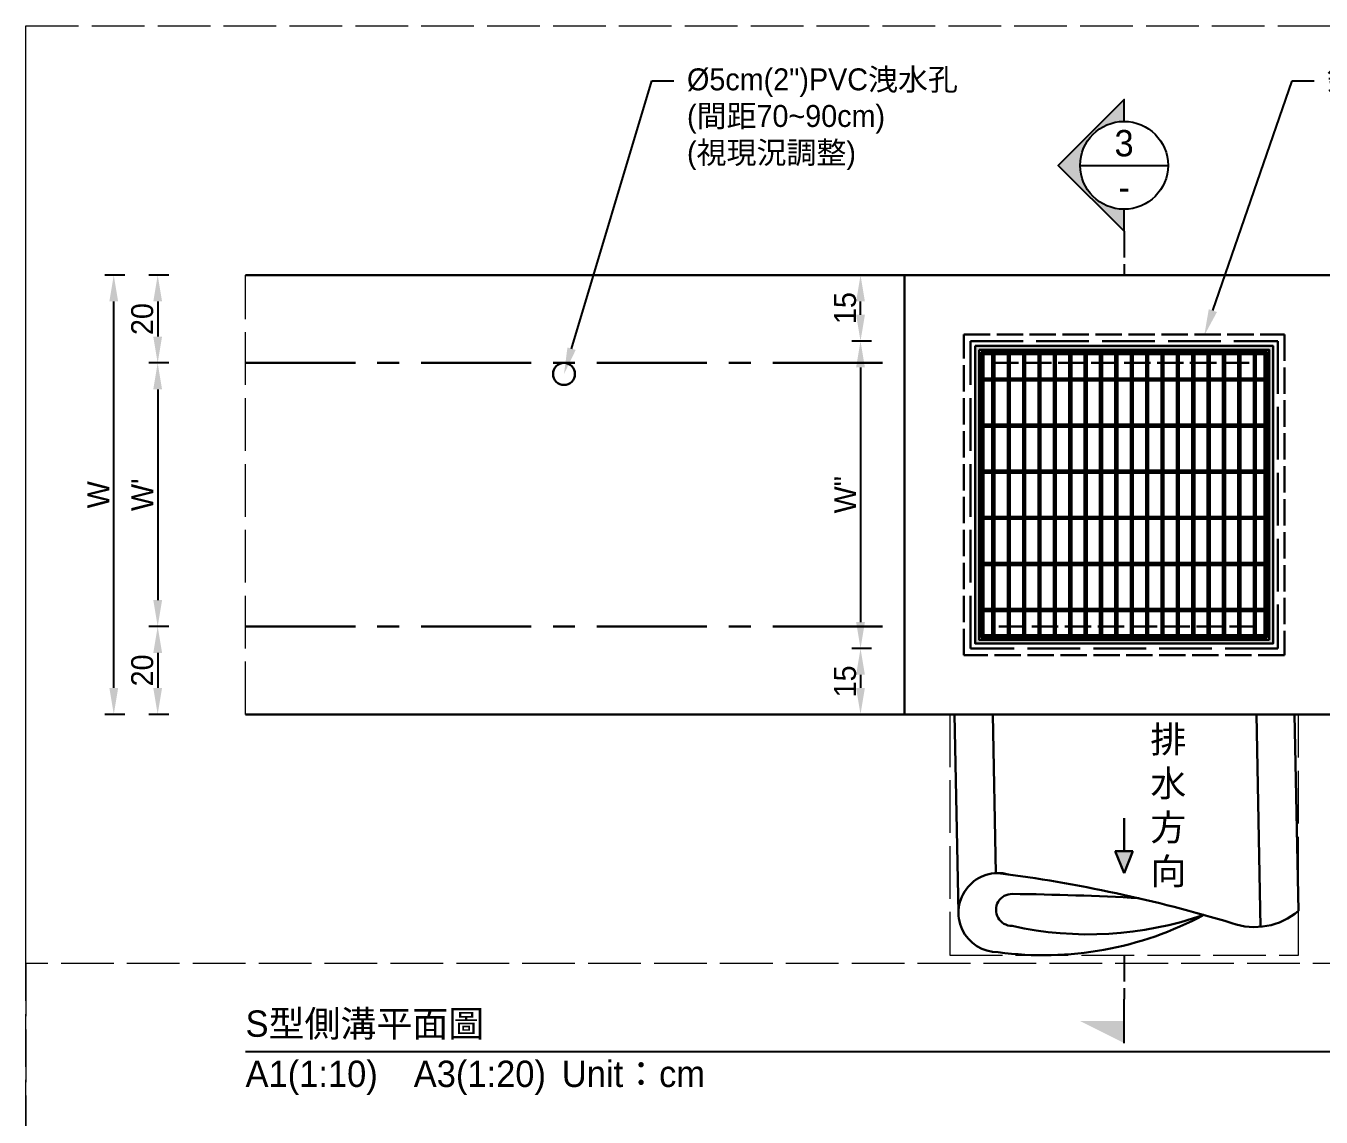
# Model space of a CAD drawing. Extents: x -6810 to 5075, y -2187 to 1200.
# Drawn here: x -5730 to -5435.2, y -905.5 to -657 of the extents above; entities that cross this region are included whole.
import ezdxf
from ezdxf import colors
from ezdxf.entities.mleader import LeaderData, LeaderLine
from ezdxf.math import Vec2, Vec3

# ---------------------------------------------------------------- set-up
doc = ezdxf.new("R2010")
doc.units = 0
doc.header["$MEASUREMENT"] = 0
doc.linetypes.add('ACAD_ISO02W100', pattern=[15, 12, -3])
doc.linetypes.add('CENTERX2', pattern=[4, 2.5, -0.5, 0.5, -0.5])
doc.layers.add('一、4.基本-隱藏', color=9, linetype='ACAD_ISO02W100', lineweight=20, plot=False)
doc.layers.add('三、1.文字-說明文字', color=2, linetype='Continuous')
doc.layers.add('三、3.文字-註解文字', color=2, linetype='Continuous')
for name, color, linetype, lineweight in [('二、2.繪圖-施作項目', 181, 'Continuous', 30), ('二、3.繪圖-排水流向', 170, 'Continuous', 30), ('二、6.繪圖-其他施作項目', 35, 'Continuous', 30)]:
    doc.layers.add(name, color=color, linetype=linetype, lineweight=lineweight)
doc.styles.add('次圖名(詳圖)', font='MS PGothic.ttf', dxfattribs={"height": 6})
doc.styles.add('註解文字(詳圖)', font='MS PGothic.ttf', dxfattribs={"height": 5})
doc.dimstyles.new('註解文字(詳圖)', dxfattribs={"dimtxt": 5, "dimasz": 6, "dimexe": 2, "dimexo": 5, "dimgap": 1, "dimtad": 2, "dimzin": 0, "dimdsep": 46, "dimtxsty": '註解文字(詳圖)', "dimcen": 0.1, "dimclrd": 144, "dimclre": 144, "dimclrt": 256, "dimadec": 0, "dimazin": 0, "dimtfac": 1, "dimtofl": 0, "dimtmove": 0, "dimatfit": 3, "dimfxlon": 1, "dimtolj": 1, "dimtzin": 0, "dimlwd": -1, "dimlwe": -1, "dimarcsym": 1})
pattern_1 = [(45, (-6915.3608, -550.0957), (-2.65165, 2.65165), []), (45, (-6914.477, -550.0957), (-2.65165, 2.65165), []), (45, (-6913.593, -550.0957), (-2.65165, 2.65165), []), (45, (-6912.709, -550.0957), (-2.65165, 2.65165), [])]

# ---------------------------------------------------------------- blocks, each defined once
blk = doc.blocks.new('*D224')
at = {"layer": 'Defpoints', "color": 0, "transparency": 16777216}
for p in [(-5680, -713.75), (-5700, -733.75), (-5680, -733.75)]:
    blk.add_point(p, dxfattribs=at)
at = {"layer": '三、3.文字-註解文字', "color": 144, "transparency": 16777216}
for p, q in [((-5697.5, -713.75), (-5702, -713.75)), ((-5700, -719.75), (-5700, -727.75)), ((-5697.5, -733.75), (-5702, -733.75))]:
    blk.add_line(p, q, dxfattribs=at)
for points in [[(-5701, -719.75), (-5699, -719.75), (-5700, -713.75)], [(-5701, -727.75), (-5699, -727.75), (-5700, -733.75)]]:
    blk.add_solid(points, dxfattribs=at)
at = {"layer": '三、3.文字-註解文字', "transparency": 16777216, "insert": (-5703.5, -723.75), "char_height": 5, "attachment_point": 5, "rotation": 90, "style": '註解文字(詳圖)'}
blk.add_mtext('\\A1;20', dxfattribs=at)
blk = doc.blocks.new('*D225')
at = {"layer": 'Defpoints', "color": 0, "transparency": 16777216}
for p in [(-5680, -733.75), (-5700, -793.75), (-5680, -793.75)]:
    blk.add_point(p, dxfattribs=at)
at = {"layer": '三、3.文字-註解文字', "color": 144, "transparency": 16777216}
for p, q in [((-5697.5, -733.75), (-5702, -733.75)), ((-5700, -739.75), (-5700, -787.75)), ((-5697.5, -793.75), (-5702, -793.75))]:
    blk.add_line(p, q, dxfattribs=at)
for points in [[(-5701, -739.75), (-5699, -739.75), (-5700, -733.75)], [(-5701, -787.75), (-5699, -787.75), (-5700, -793.75)]]:
    blk.add_solid(points, dxfattribs=at)
at = {"layer": '三、3.文字-註解文字', "transparency": 16777216, "insert": (-5703.5, -763.75), "char_height": 5, "attachment_point": 5, "rotation": 90, "style": '註解文字(詳圖)'}
blk.add_mtext("\\A1;W'", dxfattribs=at)
blk = doc.blocks.new('*D226')
at = {"layer": 'Defpoints', "color": 0, "transparency": 16777216}
for p in [(-5680, -793.75), (-5700, -813.75), (-5680, -813.75)]:
    blk.add_point(p, dxfattribs=at)
at = {"layer": '三、3.文字-註解文字', "color": 144, "transparency": 16777216}
for p, q in [((-5697.5, -793.75), (-5702, -793.75)), ((-5700, -799.75), (-5700, -807.75)), ((-5697.5, -813.75), (-5702, -813.75))]:
    blk.add_line(p, q, dxfattribs=at)
for points in [[(-5701, -799.75), (-5699, -799.75), (-5700, -793.75)], [(-5701, -807.75), (-5699, -807.75), (-5700, -813.75)]]:
    blk.add_solid(points, dxfattribs=at)
at = {"layer": '三、3.文字-註解文字', "transparency": 16777216, "insert": (-5703.5, -803.75), "char_height": 5, "attachment_point": 5, "rotation": 90, "style": '註解文字(詳圖)'}
blk.add_mtext('\\A1;20', dxfattribs=at)
blk = doc.blocks.new('排水流向')
at = {"layer": '二、3.繪圖-排水流向'}
h = blk.add_hatch(color=256, dxfattribs=at)
h.dxf.hatch_style = 1
h.paths.add_polyline_path([(0, 1), (0, -1), (2.5, 0)])
for points in [[(-3.75, 0), (0, 0)], [(0, 1), (0, -1)], [(2.5, 0), (0, 1)], [(2.5, 0), (0, -1)]]:
    blk.add_lwpolyline(points, dxfattribs=at)
blk = doc.blocks.new('*D339')
at = {"layer": 'Defpoints', "color": 0, "ltscale": 0.25, "transparency": 16777216}
for p in [(-5540, -713.75), (-5515, -713.75), (-5515, -728.75)]:
    blk.add_point(p, dxfattribs=at)
at = {"layer": '三、3.文字-註解文字', "color": 144, "ltscale": 0.25, "transparency": 16777216}
for p, q in [((-5537.5, -713.75), (-5542, -713.75)), ((-5540, -722.75), (-5540, -719.75)), ((-5537.5, -728.75), (-5542, -728.75))]:
    blk.add_line(p, q, dxfattribs=at)
for points in [[(-5541, -719.75), (-5539, -719.75), (-5540, -713.75)], [(-5541, -722.75), (-5539, -722.75), (-5540, -728.75)]]:
    blk.add_solid(points, dxfattribs=at)
at = {"layer": '三、3.文字-註解文字', "ltscale": 0.25, "transparency": 16777216, "insert": (-5543.5, -721.25), "char_height": 5, "attachment_point": 5, "rotation": 90, "style": '註解文字(詳圖)'}
blk.add_mtext('\\A1;15', dxfattribs=at)
blk = doc.blocks.new('*D340')
at = {"layer": 'Defpoints', "color": 0, "ltscale": 0.25, "transparency": 16777216}
for p in [(-5515, -728.75), (-5540, -798.75), (-5515, -798.75)]:
    blk.add_point(p, dxfattribs=at)
at = {"layer": '三、3.文字-註解文字', "color": 144, "ltscale": 0.25, "transparency": 16777216}
for p, q in [((-5537.5, -728.75), (-5542, -728.75)), ((-5540, -734.75), (-5540, -792.75)), ((-5537.5, -798.75), (-5542, -798.75))]:
    blk.add_line(p, q, dxfattribs=at)
for points in [[(-5541, -734.75), (-5539, -734.75), (-5540, -728.75)], [(-5541, -792.75), (-5539, -792.75), (-5540, -798.75)]]:
    blk.add_solid(points, dxfattribs=at)
at = {"layer": '三、3.文字-註解文字', "ltscale": 0.25, "transparency": 16777216, "insert": (-5543.5, -763.75), "char_height": 5, "attachment_point": 5, "rotation": 90, "style": '註解文字(詳圖)'}
blk.add_mtext('\\A1;W"', dxfattribs=at)
blk = doc.blocks.new('*D341')
at = {"layer": 'Defpoints', "color": 0, "ltscale": 0.25, "transparency": 16777216}
for p in [(-5515, -798.75), (-5540, -813.75), (-5515, -813.75)]:
    blk.add_point(p, dxfattribs=at)
at = {"layer": '三、3.文字-註解文字', "color": 144, "ltscale": 0.25, "transparency": 16777216}
for p, q in [((-5537.5, -798.75), (-5542, -798.75)), ((-5540, -804.75), (-5540, -807.75)), ((-5537.5, -813.75), (-5542, -813.75))]:
    blk.add_line(p, q, dxfattribs=at)
for points in [[(-5541, -804.75), (-5539, -804.75), (-5540, -798.75)], [(-5541, -807.75), (-5539, -807.75), (-5540, -813.75)]]:
    blk.add_solid(points, dxfattribs=at)
at = {"layer": '三、3.文字-註解文字', "ltscale": 0.25, "transparency": 16777216, "insert": (-5543.5, -806.25), "char_height": 5, "attachment_point": 5, "rotation": 90, "style": '註解文字(詳圖)'}
blk.add_mtext('\\A1;15', dxfattribs=at)
blk = doc.blocks.new('*D342')
at = {"layer": 'Defpoints', "color": 0, "ltscale": 0.25, "transparency": 16777216}
for p in [(-5710, -713.75), (-5680, -713.75), (-5680, -813.75)]:
    blk.add_point(p, dxfattribs=at)
at = {"layer": '三、3.文字-註解文字', "color": 144, "ltscale": 0.25, "transparency": 16777216}
for p, q in [((-5707.5, -713.75), (-5712, -713.75)), ((-5710, -807.75), (-5710, -719.75)), ((-5707.5, -813.75), (-5712, -813.75))]:
    blk.add_line(p, q, dxfattribs=at)
for points in [[(-5711, -719.75), (-5709, -719.75), (-5710, -713.75)], [(-5711, -807.75), (-5709, -807.75), (-5710, -813.75)]]:
    blk.add_solid(points, dxfattribs=at)
at = {"layer": '三、3.文字-註解文字', "ltscale": 0.25, "transparency": 16777216, "insert": (-5713.5, -763.75), "char_height": 5, "attachment_point": 5, "rotation": 90, "style": '註解文字(詳圖)'}
blk.add_mtext('\\A1;W', dxfattribs=at)

msp = doc.modelspace()

# ---------------------------------------------------------------- hatches: boundary and pattern name
at = {"layer": '三、3.文字-註解文字'}
h = msp.add_hatch(color=256, dxfattribs=at)
h.dxf.hatch_style = 1
h.paths.add_polyline_path([(-5480, -673.75), (-5495, -688.75), (-5480, -703.75), (-5480, -698.75, -0.4142136), (-5490, -688.75, -0.4142136), (-5480, -678.75)])
h = msp.add_hatch(color=256, dxfattribs=at)
h.dxf.hatch_style = 1
h.paths.add_polyline_path([(-5490, -883.602), (-5480, -888.602), (-5480, -883.602)])
at = {"layer": '二、6.繪圖-其他施作項目'}
h = msp.add_hatch(color=256, dxfattribs=at)
h.dxf.hatch_style = 1
h.paths.add_polyline_path([(-5513.9, -797.65), (-5446.1, -797.65), (-5446.1, -729.85), (-5513.9, -729.85)])
h.paths.add_polyline_path([(-5513, -796.75), (-5447, -796.75), (-5447, -730.75), (-5513, -730.75)], flags=16)
h = msp.add_hatch(dxfattribs=at)
h.set_pattern_fill('ANSI34', color=256, scale=5)
h.set_pattern_definition(pattern_1)
h.paths.add_polyline_path([(-5448, -737.25), (-5512, -737.25), (-5512, -737.75), (-5448, -737.75)])
h = msp.add_hatch(dxfattribs=at)
h.set_pattern_fill('ANSI34', color=256, scale=5)
h.set_pattern_definition(pattern_1)
h.paths.add_polyline_path([(-5448, -747.75), (-5512, -747.75), (-5512, -748.25), (-5448, -748.25)])
h = msp.add_hatch(dxfattribs=at)
h.set_pattern_fill('ANSI34', color=256, scale=5)
h.set_pattern_definition(pattern_1)
h.paths.add_polyline_path([(-5448, -758.25), (-5512, -758.25), (-5512, -758.75), (-5448, -758.75)])
h = msp.add_hatch(dxfattribs=at)
h.set_pattern_fill('ANSI34', color=256, scale=5)
h.set_pattern_definition(pattern_1)
h.paths.add_polyline_path([(-5448, -768.75), (-5512, -768.75), (-5512, -769.25), (-5448, -769.25)])
h = msp.add_hatch(dxfattribs=at)
h.set_pattern_fill('ANSI34', color=256, scale=5)
h.set_pattern_definition(pattern_1)
h.paths.add_polyline_path([(-5448, -779.25), (-5512, -779.25), (-5512, -779.75), (-5448, -779.75)])
h = msp.add_hatch(dxfattribs=at)
h.set_pattern_fill('ANSI34', color=256, scale=5)
h.set_pattern_definition(pattern_1)
h.paths.add_polyline_path([(-5448, -789.75), (-5512, -789.75), (-5512, -790.25), (-5448, -790.25)])

# ---------------------------------------------------------------- linework, layer by layer
at = {"layer": '一、4.基本-隱藏'}
for points in [[(-5730, -657), (-4950, -657), (-4950, -1164), (-5730, -1164)], [(-5730, -657), (-5230, -657), (-5230, -870.5), (-5730, -870.5)], [(-5680, -713.75), (-5530, -713.75), (-5530, -813.75), (-5680, -813.75)], [(-5519.698, -813.75), (-5519.698, -868.602), (-5440.302, -868.602), (-5440.302, -813.75)], [(-5230, -870.5), (-5730, -870.5), (-5730, -910.5), (-5230, -910.5)]]:
    msp.add_lwpolyline(points, close=True, dxfattribs=at)
at = {"layer": '三、3.文字-註解文字'}
for points in [[(-5480, -678.75), (-5480, -673.75), (-5495, -688.75), (-5480, -703.75), (-5480, -698.75)], [(-5490, -688.75), (-5470, -688.75)], [(-5480, -888.602), (-5480, -878.602)], [(-5680, -890.5), (-5280, -890.5)]]:
    msp.add_lwpolyline(points, dxfattribs=at)
at = {"layer": '三、3.文字-註解文字', "linetype": 'ACAD_ISO02W100', "ltscale": 0.5}
for points in [[(-5480, -703.75), (-5480, -713.75)], [(-5480, -868.602), (-5480, -878.602)]]:
    msp.add_lwpolyline(points, dxfattribs=at)
at = {"layer": '三、3.文字-註解文字'}
msp.add_circle((-5480, -688.75), 10, dxfattribs=at)
at = {"layer": '二、2.繪圖-施作項目'}
msp.add_lwpolyline([(-5530, -713.75), (-5430, -713.75), (-5430, -813.75), (-5530, -813.75)], close=True, dxfattribs=at)
at = {"layer": '二、2.繪圖-施作項目', "linetype": 'ACAD_ISO02W100'}
msp.add_lwpolyline([(-5515, -728.75), (-5445, -728.75), (-5445, -798.75), (-5515, -798.75)], close=True, dxfattribs=at)
at = {"layer": '二、6.繪圖-其他施作項目'}
for points in [[(-5680, -713.75), (-5530, -713.75)], [(-5512.5, -731.25), (-5447.5, -731.25)], [(-5512.5, -731.25), (-5512.5, -796.25)], [(-5512, -731.25), (-5512, -796.25)], [(-5512, -731.75), (-5448, -731.75)], [(-5510, -731.75), (-5510, -737.25)], [(-5509.5, -731.75), (-5509.5, -737.25)], [(-5506.5, -731.75), (-5506.5, -737.25)], [(-5506, -731.75), (-5506, -737.25)], [(-5503, -731.75), (-5503, -737.25)], [(-5502.5, -731.75), (-5502.5, -737.25)], [(-5499.5, -731.75), (-5499.5, -737.25)], [(-5499, -731.75), (-5499, -737.25)], [(-5496, -731.75), (-5496, -737.25)], [(-5495.5, -731.75), (-5495.5, -737.25)], [(-5492.5, -731.75), (-5492.5, -737.25)], [(-5492, -731.75), (-5492, -737.25)], [(-5489, -731.75), (-5489, -737.25)], [(-5488.5, -731.75), (-5488.5, -737.25)], [(-5485.5, -731.75), (-5485.5, -737.25)], [(-5485, -731.75), (-5485, -737.25)], [(-5482, -731.75), (-5482, -737.25)], [(-5481.5, -731.75), (-5481.5, -737.25)], [(-5478.5, -731.75), (-5478.5, -737.25)], [(-5478, -731.75), (-5478, -737.25)], [(-5475, -731.75), (-5475, -737.25)], [(-5474.5, -731.75), (-5474.5, -737.25)], [(-5471.5, -731.75), (-5471.5, -737.25)], [(-5471, -731.75), (-5471, -737.25)], [(-5468, -731.75), (-5468, -737.25)], [(-5467.5, -731.75), (-5467.5, -737.25)], [(-5464.5, -731.75), (-5464.5, -737.25)], [(-5464, -731.75), (-5464, -737.25)], [(-5461, -731.75), (-5461, -737.25)], [(-5460.5, -731.75), (-5460.5, -737.25)], [(-5457.5, -731.75), (-5457.5, -737.25)], [(-5457, -731.75), (-5457, -737.25)], [(-5454, -731.75), (-5454, -737.25)], [(-5453.5, -731.75), (-5453.5, -737.25)], [(-5450.5, -731.75), (-5450.5, -737.25)], [(-5450, -731.75), (-5450, -737.25)], [(-5448, -731.25), (-5448, -796.25)], [(-5447.5, -731.25), (-5447.5, -796.25)], [(-5512, -737.25), (-5448, -737.25)], [(-5512, -737.75), (-5448, -737.75)], [(-5510, -737.75), (-5510, -747.75)], [(-5509.5, -737.75), (-5509.5, -747.75)], [(-5506.5, -737.75), (-5506.5, -747.75)], [(-5506, -737.75), (-5506, -747.75)], [(-5503, -737.75), (-5503, -747.75)], [(-5502.5, -737.75), (-5502.5, -747.75)], [(-5499.5, -737.75), (-5499.5, -747.75)], [(-5499, -737.75), (-5499, -747.75)], [(-5496, -737.75), (-5496, -747.75)], [(-5495.5, -737.75), (-5495.5, -747.75)], [(-5492.5, -737.75), (-5492.5, -747.75)], [(-5492, -737.75), (-5492, -747.75)], [(-5489, -737.75), (-5489, -747.75)], [(-5488.5, -737.75), (-5488.5, -747.75)], [(-5485.5, -737.75), (-5485.5, -747.75)], [(-5485, -737.75), (-5485, -747.75)], [(-5482, -737.75), (-5482, -747.75)], [(-5481.5, -737.75), (-5481.5, -747.75)], [(-5478.5, -737.75), (-5478.5, -747.75)], [(-5478, -737.75), (-5478, -747.75)], [(-5475, -737.75), (-5475, -747.75)], [(-5474.5, -737.75), (-5474.5, -747.75)], [(-5471.5, -737.75), (-5471.5, -747.75)], [(-5471, -737.75), (-5471, -747.75)], [(-5468, -737.75), (-5468, -747.75)], [(-5467.5, -737.75), (-5467.5, -747.75)], [(-5464.5, -737.75), (-5464.5, -747.75)], [(-5464, -737.75), (-5464, -747.75)], [(-5461, -737.75), (-5461, -747.75)], [(-5460.5, -737.75), (-5460.5, -747.75)], [(-5457.5, -737.75), (-5457.5, -747.75)], [(-5457, -737.75), (-5457, -747.75)], [(-5454, -737.75), (-5454, -747.75)], [(-5453.5, -737.75), (-5453.5, -747.75)], [(-5450.5, -737.75), (-5450.5, -747.75)], [(-5450, -737.75), (-5450, -747.75)], [(-5512, -747.75), (-5448, -747.75)], [(-5512, -748.25), (-5448, -748.25)], [(-5510, -748.25), (-5510, -758.25)], [(-5509.5, -748.25), (-5509.5, -758.25)], [(-5506.5, -748.25), (-5506.5, -758.25)], [(-5506, -748.25), (-5506, -758.25)], [(-5503, -748.25), (-5503, -758.25)], [(-5502.5, -748.25), (-5502.5, -758.25)], [(-5499.5, -748.25), (-5499.5, -758.25)], [(-5499, -748.25), (-5499, -758.25)], [(-5496, -748.25), (-5496, -758.25)], [(-5495.5, -748.25), (-5495.5, -758.25)], [(-5492.5, -748.25), (-5492.5, -758.25)], [(-5492, -748.25), (-5492, -758.25)], [(-5489, -748.25), (-5489, -758.25)], [(-5488.5, -748.25), (-5488.5, -758.25)], [(-5485.5, -748.25), (-5485.5, -758.25)], [(-5485, -748.25), (-5485, -758.25)], [(-5482, -748.25), (-5482, -758.25)], [(-5481.5, -748.25), (-5481.5, -758.25)], [(-5478.5, -748.25), (-5478.5, -758.25)], [(-5478, -748.25), (-5478, -758.25)], [(-5475, -748.25), (-5475, -758.25)], [(-5474.5, -748.25), (-5474.5, -758.25)], [(-5471.5, -748.25), (-5471.5, -758.25)], [(-5471, -748.25), (-5471, -758.25)], [(-5468, -748.25), (-5468, -758.25)], [(-5467.5, -748.25), (-5467.5, -758.25)], [(-5464.5, -748.25), (-5464.5, -758.25)], [(-5464, -748.25), (-5464, -758.25)], [(-5461, -748.25), (-5461, -758.25)], [(-5460.5, -748.25), (-5460.5, -758.25)], [(-5457.5, -748.25), (-5457.5, -758.25)], [(-5457, -748.25), (-5457, -758.25)], [(-5454, -748.25), (-5454, -758.25)], [(-5453.5, -748.25), (-5453.5, -758.25)], [(-5450.5, -748.25), (-5450.5, -758.25)], [(-5450, -748.25), (-5450, -758.25)], [(-5512, -758.25), (-5448, -758.25)], [(-5512, -758.75), (-5448, -758.75)], [(-5510, -758.75), (-5510, -768.75)], [(-5509.5, -758.75), (-5509.5, -768.75)], [(-5506.5, -758.75), (-5506.5, -768.75)], [(-5506, -758.75), (-5506, -768.75)], [(-5503, -758.75), (-5503, -768.75)], [(-5502.5, -758.75), (-5502.5, -768.75)], [(-5499.5, -758.75), (-5499.5, -768.75)], [(-5499, -758.75), (-5499, -768.75)], [(-5496, -758.75), (-5496, -768.75)], [(-5495.5, -758.75), (-5495.5, -768.75)], [(-5492.5, -758.75), (-5492.5, -768.75)], [(-5492, -758.75), (-5492, -768.75)], [(-5489, -758.75), (-5489, -768.75)], [(-5488.5, -758.75), (-5488.5, -768.75)], [(-5485.5, -758.75), (-5485.5, -768.75)], [(-5485, -758.75), (-5485, -768.75)], [(-5482, -758.75), (-5482, -768.75)], [(-5481.5, -758.75), (-5481.5, -768.75)], [(-5478.5, -758.75), (-5478.5, -768.75)], [(-5478, -758.75), (-5478, -768.75)], [(-5475, -758.75), (-5475, -768.75)], [(-5474.5, -758.75), (-5474.5, -768.75)], [(-5471.5, -758.75), (-5471.5, -768.75)], [(-5471, -758.75), (-5471, -768.75)], [(-5468, -758.75), (-5468, -768.75)], [(-5467.5, -758.75), (-5467.5, -768.75)], [(-5464.5, -758.75), (-5464.5, -768.75)], [(-5464, -758.75), (-5464, -768.75)], [(-5461, -758.75), (-5461, -768.75)], [(-5460.5, -758.75), (-5460.5, -768.75)], [(-5457.5, -758.75), (-5457.5, -768.75)], [(-5457, -758.75), (-5457, -768.75)], [(-5454, -758.75), (-5454, -768.75)], [(-5453.5, -758.75), (-5453.5, -768.75)], [(-5450.5, -758.75), (-5450.5, -768.75)], [(-5450, -758.75), (-5450, -768.75)], [(-5512, -768.75), (-5448, -768.75)], [(-5512, -769.25), (-5448, -769.25)], [(-5510, -769.25), (-5510, -779.25)], [(-5509.5, -769.25), (-5509.5, -779.25)], [(-5506.5, -769.25), (-5506.5, -779.25)], [(-5506, -769.25), (-5506, -779.25)], [(-5503, -769.25), (-5503, -779.25)], [(-5502.5, -769.25), (-5502.5, -779.25)], [(-5499.5, -769.25), (-5499.5, -779.25)], [(-5499, -769.25), (-5499, -779.25)], [(-5496, -769.25), (-5496, -779.25)], [(-5495.5, -769.25), (-5495.5, -779.25)], [(-5492.5, -769.25), (-5492.5, -779.25)], [(-5492, -769.25), (-5492, -779.25)], [(-5489, -769.25), (-5489, -779.25)], [(-5488.5, -769.25), (-5488.5, -779.25)], [(-5485.5, -769.25), (-5485.5, -779.25)], [(-5485, -769.25), (-5485, -779.25)], [(-5482, -769.25), (-5482, -779.25)], [(-5481.5, -769.25), (-5481.5, -779.25)], [(-5478.5, -769.25), (-5478.5, -779.25)], [(-5478, -769.25), (-5478, -779.25)], [(-5475, -769.25), (-5475, -779.25)], [(-5474.5, -769.25), (-5474.5, -779.25)], [(-5471.5, -769.25), (-5471.5, -779.25)], [(-5471, -769.25), (-5471, -779.25)], [(-5468, -769.25), (-5468, -779.25)], [(-5467.5, -769.25), (-5467.5, -779.25)], [(-5464.5, -769.25), (-5464.5, -779.25)], [(-5464, -769.25), (-5464, -779.25)], [(-5461, -769.25), (-5461, -779.25)], [(-5460.5, -769.25), (-5460.5, -779.25)], [(-5457.5, -769.25), (-5457.5, -779.25)], [(-5457, -769.25), (-5457, -779.25)], [(-5454, -769.25), (-5454, -779.25)], [(-5453.5, -769.25), (-5453.5, -779.25)], [(-5450.5, -769.25), (-5450.5, -779.25)], [(-5450, -769.25), (-5450, -779.25)], [(-5512, -779.25), (-5448, -779.25)], [(-5512, -779.75), (-5448, -779.75)], [(-5510, -779.75), (-5510, -789.75)], [(-5509.5, -779.75), (-5509.5, -789.75)], [(-5506.5, -779.75), (-5506.5, -789.75)], [(-5506, -779.75), (-5506, -789.75)], [(-5503, -779.75), (-5503, -789.75)], [(-5502.5, -779.75), (-5502.5, -789.75)], [(-5499.5, -779.75), (-5499.5, -789.75)], [(-5499, -779.75), (-5499, -789.75)], [(-5496, -779.75), (-5496, -789.75)], [(-5495.5, -779.75), (-5495.5, -789.75)], [(-5492.5, -779.75), (-5492.5, -789.75)], [(-5492, -779.75), (-5492, -789.75)], [(-5489, -779.75), (-5489, -789.75)], [(-5488.5, -779.75), (-5488.5, -789.75)], [(-5485.5, -779.75), (-5485.5, -789.75)], [(-5485, -779.75), (-5485, -789.75)], [(-5482, -779.75), (-5482, -789.75)], [(-5481.5, -779.75), (-5481.5, -789.75)], [(-5478.5, -779.75), (-5478.5, -789.75)], [(-5478, -779.75), (-5478, -789.75)], [(-5475, -779.75), (-5475, -789.75)], [(-5474.5, -779.75), (-5474.5, -789.75)], [(-5471.5, -779.75), (-5471.5, -789.75)], [(-5471, -779.75), (-5471, -789.75)], [(-5468, -779.75), (-5468, -789.75)], [(-5467.5, -779.75), (-5467.5, -789.75)], [(-5464.5, -779.75), (-5464.5, -789.75)], [(-5464, -779.75), (-5464, -789.75)], [(-5461, -779.75), (-5461, -789.75)], [(-5460.5, -779.75), (-5460.5, -789.75)], [(-5457.5, -779.75), (-5457.5, -789.75)], [(-5457, -779.75), (-5457, -789.75)], [(-5454, -779.75), (-5454, -789.75)], [(-5453.5, -779.75), (-5453.5, -789.75)], [(-5450.5, -779.75), (-5450.5, -789.75)], [(-5450, -779.75), (-5450, -789.75)], [(-5512, -789.75), (-5448, -789.75)], [(-5512, -790.25), (-5448, -790.25)], [(-5510, -790.25), (-5510, -795.75)], [(-5509.5, -790.25), (-5509.5, -795.75)], [(-5506.5, -790.25), (-5506.5, -795.75)], [(-5506, -790.25), (-5506, -795.75)], [(-5503, -790.25), (-5503, -795.75)], [(-5502.5, -790.25), (-5502.5, -795.75)], [(-5499.5, -790.25), (-5499.5, -795.75)], [(-5499, -790.25), (-5499, -795.75)], [(-5496, -790.25), (-5496, -795.75)], [(-5495.5, -790.25), (-5495.5, -795.75)], [(-5492.5, -790.25), (-5492.5, -795.75)], [(-5492, -790.25), (-5492, -795.75)], [(-5489, -790.25), (-5489, -795.75)], [(-5488.5, -790.25), (-5488.5, -795.75)], [(-5485.5, -790.25), (-5485.5, -795.75)], [(-5485, -790.25), (-5485, -795.75)], [(-5482, -790.25), (-5482, -795.75)], [(-5481.5, -790.25), (-5481.5, -795.75)], [(-5478.5, -790.25), (-5478.5, -795.75)], [(-5478, -790.25), (-5478, -795.75)], [(-5475, -790.25), (-5475, -795.75)], [(-5474.5, -790.25), (-5474.5, -795.75)], [(-5471.5, -790.25), (-5471.5, -795.75)], [(-5471, -790.25), (-5471, -795.75)], [(-5468, -790.25), (-5468, -795.75)], [(-5467.5, -790.25), (-5467.5, -795.75)], [(-5464.5, -790.25), (-5464.5, -795.75)], [(-5464, -790.25), (-5464, -795.75)], [(-5461, -790.25), (-5461, -795.75)], [(-5460.5, -790.25), (-5460.5, -795.75)], [(-5457.5, -790.25), (-5457.5, -795.75)], [(-5457, -790.25), (-5457, -795.75)], [(-5454, -790.25), (-5454, -795.75)], [(-5453.5, -790.25), (-5453.5, -795.75)], [(-5450.5, -790.25), (-5450.5, -795.75)], [(-5450, -790.25), (-5450, -795.75)], [(-5512, -795.75), (-5448, -795.75)], [(-5512.5, -796.25), (-5447.5, -796.25)], [(-5680, -813.75), (-5530, -813.75)], [(-5517.698, -858.898), (-5518.601, -813.75)], [(-5509.176, -849.896), (-5509.899, -813.75)], [(-5448.919, -862.126), (-5449.887, -813.75)], [(-5440.302, -858.516), (-5441.192, -813.75)]]:
    msp.add_lwpolyline(points, dxfattribs=at)
at = {"layer": '二、6.繪圖-其他施作項目', "linetype": 'ACAD_ISO02W100', "ltscale": 0.5}
for points in [[(-5516.5, -727.25), (-5443.5, -727.25), (-5443.5, -800.25), (-5516.5, -800.25)], [(-5510, -733.75), (-5450, -733.75), (-5450, -793.75), (-5510, -793.75)]]:
    msp.add_lwpolyline(points, close=True, dxfattribs=at)
at = {"layer": '二、6.繪圖-其他施作項目'}
for points in [[(-5513.9, -729.85), (-5446.1, -729.85), (-5446.1, -797.65), (-5513.9, -797.65)], [(-5513, -730.75), (-5447, -730.75), (-5447, -796.75), (-5513, -796.75)], [(-5512.5, -731.25), (-5447.5, -731.25), (-5447.5, -796.25), (-5512.5, -796.25)]]:
    msp.add_lwpolyline(points, close=True, dxfattribs=at)
at = {"layer": '二、6.繪圖-其他施作項目', "linetype": 'CENTERX2', "ltscale": 10}
for points in [[(-5680, -733.75), (-5530, -733.75)], [(-5680, -793.75), (-5530, -793.75)]]:
    msp.add_lwpolyline(points, dxfattribs=at)
at = {"layer": '二、6.繪圖-其他施作項目'}
for points in [[(-5461.863, -859.42, -0.1578495), (-5508.682, -867.913, -1.1409026), (-5506.339, -850.192)], [(-5508.682, -849.882, -0.0416835), (-5455.467, -861.289, 0.2681724), (-5440.302, -858.516, 0.2681724)], [(-5461.802, -859.387, -0.1399452), (-5505.514, -861.918, -1.0112817), (-5505.433, -854.646, -0.0106152), (-5476.584, -855.584)]]:
    msp.add_lwpolyline(points, format="xyb", dxfattribs=at)
msp.add_circle((-5607.5, -736.25), 2.5, dxfattribs=at)

# ---------------------------------------------------------------- block references
at = {"xscale": 2, "yscale": 2, "zscale": 2, "rotation": 270}
msp.add_blockref('排水流向', (-5480, -844.926), dxfattribs=at)

# ---------------------------------------------------------------- texts
at = {"layer": '三、1.文字-說明文字', "insert": (-5469.928, -834.802), "char_height": 6, "attachment_point": 5, "style": '註解文字(詳圖)'}
msp.add_mtext_dynamic_manual_height_columns('{\\fMS PGothic|b0|i0|c128|p34;排水方向}', width=6, gutter_width=30, heights=[0], dxfattribs=at)
at = {"layer": '三、3.文字-註解文字', "char_height": 6}
for s, width, gutter_width, insert, attachment_point, style in [('3', 6.60394, 25, (-5480, -683.75), 5, '註解文字(詳圖)'), ('-', 6.60394, 25, (-5480, -693.75), 5, '註解文字(詳圖)'), ('S{\\fMS PGothic|b0|i0|c128|p34;型側溝平面圖}', 131.94411, 15, (-5680, -884.5), 4, '次圖名(詳圖)'), ('A1(1:10)\u3000A3(1:20){\\fMS PGothic|b0|i0|c128|p34;^IUnit：cm}', 136.03259, 15, (-5680, -896.5), 4, '次圖名(詳圖)')]:
    msp.add_mtext_dynamic_manual_height_columns(s, width=width, gutter_width=gutter_width, heights=[0], dxfattribs=dict(at, insert=insert, attachment_point=attachment_point, style=style))

# ---------------------------------------------------------------- dimensions: what is measured, and where the dimension line sits
at = {"layer": '三、3.文字-註解文字', "ltscale": 0.25}
for base, p1, p2, text, picture, middle in [((-5710, -713.75), (-5680, -813.75), (-5680, -713.75), 'W', '*D342', (-5713.5, -763.75)), ((-5540, -713.75), (-5515, -728.75), (-5515, -713.75), '15', '*D339', (-5543.5, -721.25)), ((-5540, -798.75), (-5515, -728.75), (-5515, -798.75), 'W"', '*D340', (-5543.5, -763.75)), ((-5540, -813.75), (-5515, -798.75), (-5515, -813.75), '15', '*D341', (-5543.5, -806.25))]:
    dim = msp.add_linear_dim(base=base, p1=p1, p2=p2, angle=90, text=text, dimstyle='註解文字(詳圖)', dxfattribs=at)
    dim.commit()
    dim.dimension.update_dxf_attribs({"geometry": picture, "text_midpoint": middle})
at = {"layer": '三、3.文字-註解文字'}
for base, p1, p2, text, picture, middle in [((-5700, -733.75), (-5680, -713.75), (-5680, -733.75), '20', '*D224', (-5703.5, -723.75)), ((-5700, -793.75), (-5680, -733.75), (-5680, -793.75), "W'", '*D225', (-5703.5, -763.75)), ((-5700, -813.75), (-5680, -793.75), (-5680, -813.75), '20', '*D226', (-5703.5, -803.75))]:
    dim = msp.add_linear_dim(base=base, p1=p1, p2=p2, angle=90, text=text, dimstyle='註解文字(詳圖)', dxfattribs=at)
    dim.commit()
    dim.dimension.update_dxf_attribs({"geometry": picture, "text_midpoint": middle})

# ---------------------------------------------------------------- leaders
ml = msp.add_multileader_mtext('Standard', dxfattribs=at)
ml.set_content('{\\fMS PGothic|b0|i0|c128|p34;%%C5cm(2")PVC洩水孔}\\P{\\fMS PGothic|b0|i0|c128|p34;(間距70~90cm)\\P(視現況調整)}', color=256, style='註解文字(詳圖)')
ml.set_leader_properties(color=144, linetype='ByLayer', lineweight=-1)
ml.build(insert=Vec2(0, 0))
ml.multileader.update_dxf_attribs({"dogleg_length": 5, "arrow_head_size": 6})
ctx = ml.context
ctx.base_point, ctx.char_height, ctx.arrow_head_size, ctx.landing_gap_size, ctx.plane_origin = Vec3(-5582.5, -669.5), 5, 6, 3, Vec3(-5607.5, -752)
notes = []
notes.append((ctx, [(0, (1, 1, 0), (-5587.5, -669.5), (1, 0), 5, [(0, [(-5607.5, -736.25)], 0, [])])]))
ctx.mtext.insert, ctx.mtext.flow_direction = Vec3(-5579.5, -666.673), 5
ml = msp.add_multileader_mtext('Standard', dxfattribs=at)
ml.set_content('鍍鋅格柵框蓋詳', color=256, style='註解文字(詳圖)')
ml.set_leader_properties(color=144, linetype='ByLayer', lineweight=-1)
ml.build(insert=Vec2(0, 0))
ml.multileader.update_dxf_attribs({"dogleg_length": 5, "arrow_head_size": 6})
ctx = ml.context
ctx.base_point, ctx.char_height, ctx.arrow_head_size, ctx.landing_gap_size, ctx.plane_origin = Vec3(-5436.75, -669.5), 5, 6, 3, Vec3(-5461.75, -743)
notes.append((ctx, [(0, (1, 1, 0), (-5441.75, -669.5), (1, 0), 5, [(0, [(-5461.75, -727.5)], 0, [])])]))
ctx.mtext.insert, ctx.mtext.flow_direction = Vec3(-5433.75, -666.645), 5
for ctx, leaders in notes:
    for number, flags, end, landing, length, lines in leaders:
        leader = LeaderData()
        leader.index, (leader.has_last_leader_line, leader.has_dogleg_vector, leader.attachment_direction) = number, flags
        leader.last_leader_point, leader.dogleg_vector, leader.dogleg_length = Vec3(end), Vec3(landing), length
        for number, points, colour, breaks in lines:
            line = LeaderLine()
            line.index, line.vertices, line.color, line.breaks = number, Vec3.list(points), colors.encode_raw_color(colour), breaks
            leader.lines.append(line)
        ctx.leaders.append(leader)

doc.saveas('drawing.dxf')
